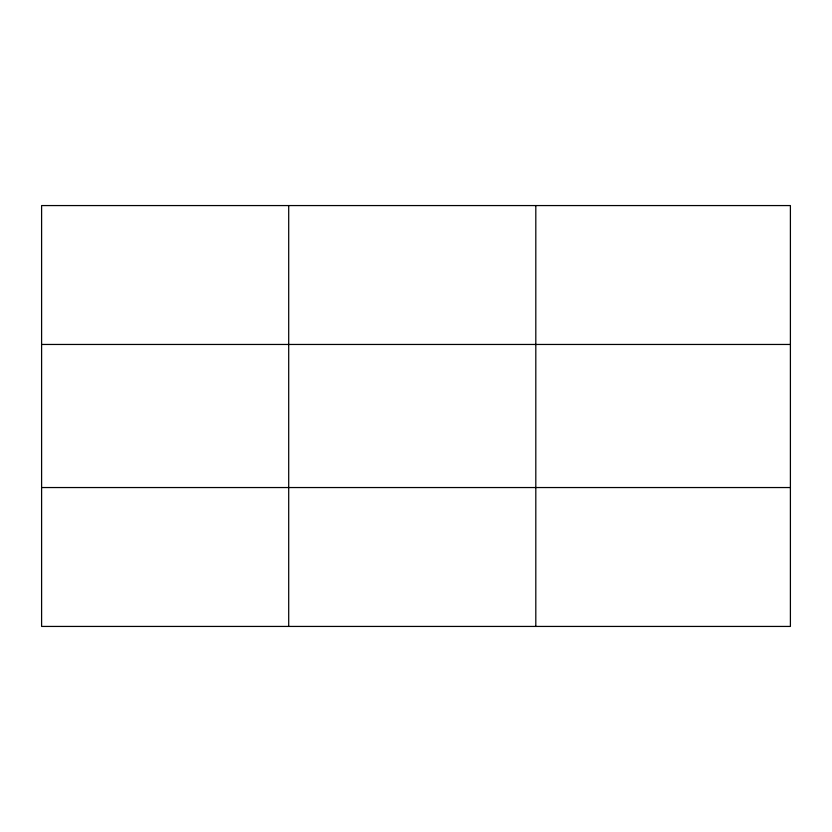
<?xml version="1.0" encoding="UTF-8"?>
<svg xmlns="http://www.w3.org/2000/svg" width="832" height="832" viewBox="0 0 832 832"><rect width="100%" height="100%" fill="white"/><g stroke="black" fill="none" stroke-linecap="round" stroke-linejoin="round"><path stroke-width="1.25" d="M288.704 626.434L288.704 205.566M535.808 626.434L535.808 205.566M790.4 487.542L790.4 626.434L41.6 626.434L41.6 205.566L790.4 205.566L790.4 487.542L41.6 487.542M41.6 344.458L790.4 344.458"/></g></svg>
